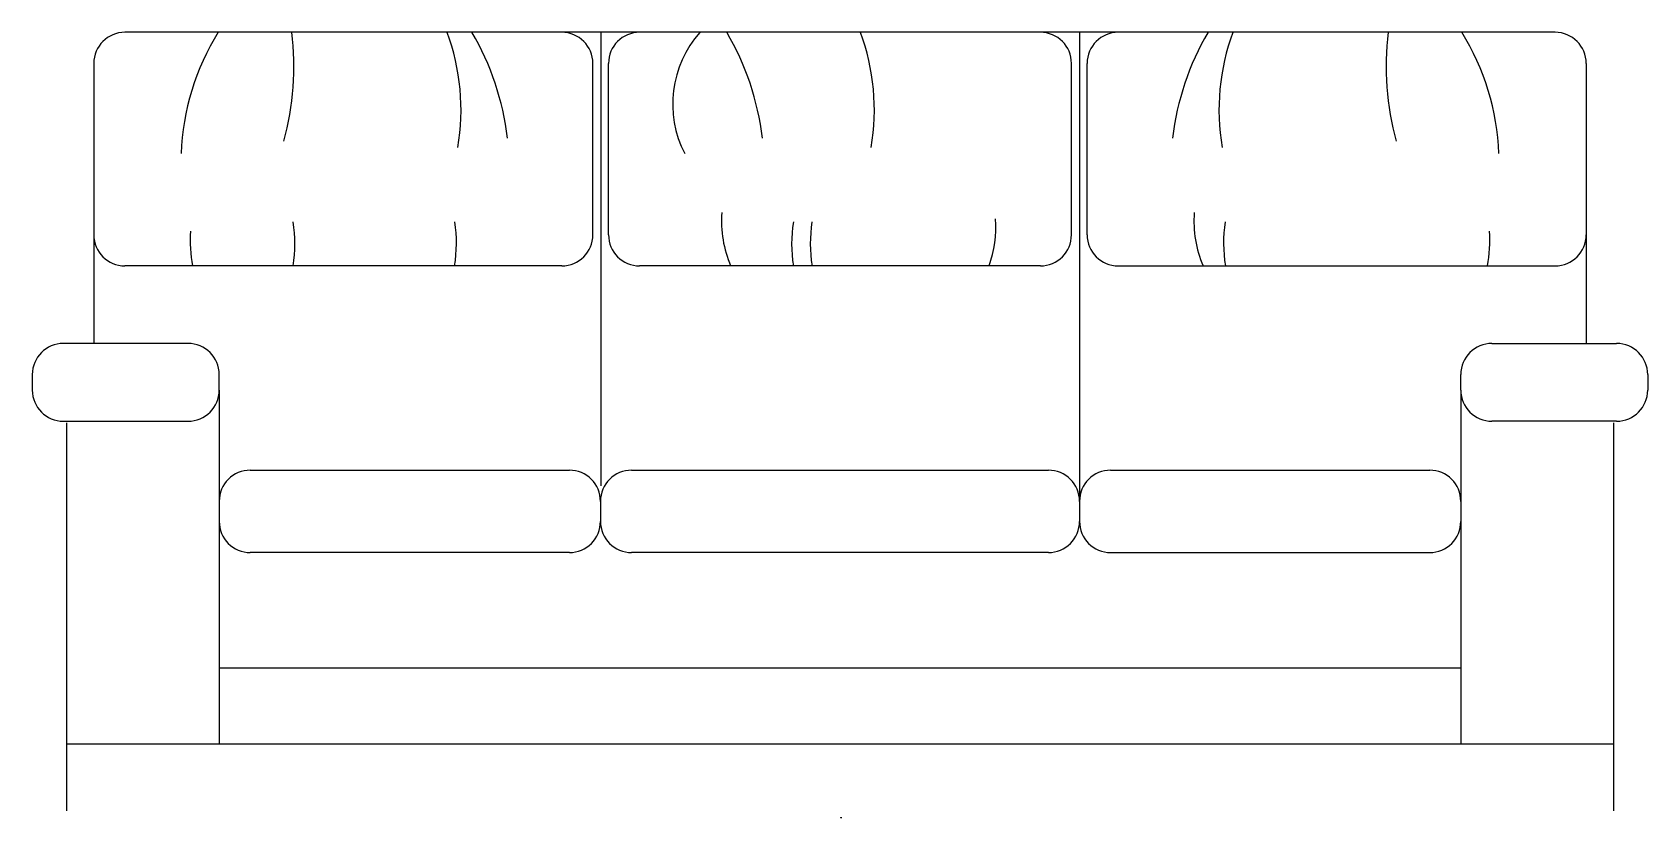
# Model space of a CAD drawing. Header units: millimetres. Extents: x 0 to 2075, y -9 to 1000.
import ezdxf

# ---------------------------------------------------------------- set-up
doc = ezdxf.new("R2010")
doc.units = ezdxf.units.MM
doc.styles.add('DIM_FONT', font='TXT.shx', dxfattribs={"width": 0.8})

msp = doc.modelspace()

# ---------------------------------------------------------------- linework, layer by layer
for p, q in [((1955.7, 1000), (118.9, 1000)), ((730.1, 1000), (730.1, 417.6)), ((1344.9, 1000), (1344.9, 397.6)), ((78.9, 960), (78.9, 600.5)), ((720, 740), (720, 960)), ((740, 740), (740, 960)), ((1334.6, 740), (1334.6, 960.1)), ((1354.6, 740), (1354.6, 960)), ((1995.7, 960), (1995.7, 600.5)), ((680, 700), (118.9, 700)), ((1294.6, 700), (780, 700)), ((1394.6, 700), (1955.7, 700)), ((200, 600.5), (40, 600.5)), ((1874.6, 600.5), (2034.6, 600.5)), ((0, 560.5), (0, 540.5)), ((240, 540.5), (240, 560.5)), ((1834.6, 540.5), (1834.6, 560.5)), ((2074.6, 560.5), (2074.6, 540.5)), ((240, 540.5), (240, 86.1)), ((1834.6, 540.5), (1834.6, 86.1)), ((40, 500.5), (200, 500.5)), ((43.7, 498.3), (43.7, 0)), ((2034.6, 500.5), (1874.6, 500.5)), ((2030.9, 498.3), (2030.9, 0)), ((280, 437.6), (689.7, 437.6)), ((769.7, 437.6), (1304.9, 437.6)), ((1384.9, 437.6), (1794.6, 437.6)), ((729.7, 397.6), (729.7, 371.9)), ((1344.9, 397.6), (1344.9, 371.9)), ((689.7, 331.9), (280, 331.9)), ((1304.9, 331.9), (769.7, 331.9)), ((1384.9, 331.9), (1794.6, 331.9)), ((1834.6, 183.4), (240, 183.4)), ((43.7, 86.1), (2030.9, 86.1))]:
    msp.add_line(p, q)
for centre, radius, start, end in [((118.9, 960), 40, 90, 180), ((508, 832.7), 317, 148.1421, 177.9136), ((-18.1, 955.4), 354.1, 344.4068, 7.236), ((265.8, 900.4), 284.8, 350.2552, 20.4583), ((260.9, 822), 352, 6.8902, 30.3858), ((680, 960), 40, 0, 90), ((780, 960), 40, 90, 180), ((961.1, 907.8), 138.7, 138.3691, 207.2877), ((588.2, 822), 352, 6.8902, 30.3858), ((796.6, 900.4), 284.8, 350.2552, 20.4583), ((1294.6, 960), 40, 0, 90), ((1394.6, 960), 40, 90, 180), ((1813.7, 822), 352, 149.6142, 173.1098), ((1808.8, 900.4), 284.8, 159.5417, 189.7448), ((2092.7, 955.4), 354.1, 172.764, 195.5932), ((1566.6, 832.7), 317, 2.0864, 31.8579), ((1955.7, 960), 40, 0, 90), ((1030.7, 757.4), 145.6, 175.641, 203.2093), ((1637.4, 757.4), 145.6, 175.641, 203.2093), ((157, 728.6), 180.1, 350.87, 8.9164), ((364.6, 728.6), 180.1, 350.87, 8.9164), ((1155.3, 728.6), 180.1, 171.0836, 189.13), ((1179.2, 728.6), 180.1, 171.0836, 189.13), ((1091.8, 749.4), 145.6, 340.1645, 4.359), ((1710, 728.6), 180.1, 171.0836, 189.13), ((118.9, 740), 40, 180, 270), ((371.9, 732.3), 169.1, 175.8631, 191.0291), ((680, 740), 40, 270, 0), ((780, 740), 40, 180, 270), ((1294.6, 740), 40, 270, 0), ((1394.6, 740), 40, 180, 270), ((1702.7, 732.3), 169.1, 348.9709, 4.1369), ((1955.7, 740), 40, 270, 0), ((40, 560.5), 40, 90, 180), ((200, 560.5), 40, 0, 90), ((1874.6, 560.5), 40, 90, 180), ((2034.6, 560.5), 40, 0, 90), ((40, 540.5), 40, 180, 270), ((200, 540.5), 40, 270, 0), ((1874.6, 540.5), 40, 180, 270), ((2034.6, 540.5), 40, 270, 0), ((280, 397.6), 40, 90, 180), ((689.7, 397.6), 40, 0, 90), ((769.7, 397.6), 40, 90, 180), ((1304.9, 397.6), 40, 0, 90), ((1384.9, 397.6), 40, 90, 180), ((1794.6, 397.6), 40, 0, 90), ((280, 371.9), 40, 180, 270), ((689.7, 371.9), 40, 270, 0), ((769.7, 371.9), 40, 180, 270), ((1304.9, 371.9), 40, 270, 0), ((1384.9, 371.9), 40, 180, 270), ((1794.6, 371.9), 40, 270, 0)]:
    msp.add_arc(centre, radius, start, end)

# ---------------------------------------------------------------- texts
at = {"style": 'DIM_FONT', "width": 0.8, "flags": 9}
msp.add_attdef('XSIZE', (1038, -8.7), '2075', height=0.5, dxfattribs=at)

doc.saveas('drawing.dxf')
